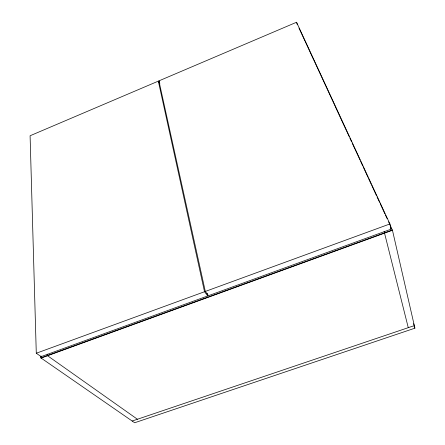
<?xml version="1.0" encoding="UTF-8"?>
<svg xmlns="http://www.w3.org/2000/svg" width="445" height="445" viewBox="0 0 445 445"><rect width="100%" height="100%" fill="white"/><g stroke="black" fill="none" stroke-linecap="round" stroke-linejoin="round"><path stroke-width="0.67" d="M159.905 83.927L158.32 81.135L30.088 135.758L36.284 353.241L41.151 356.623L207.743 295.953L207.142 293.249M158.915 80.879L296.554 22.25L389.909 223.957L391.116 229.169L208.521 295.669L205.312 291.442L158.915 80.879L159.549 81.997M36.284 353.241L204.528 291.731L207.743 295.953M205.312 291.442L389.909 223.957M40.901 357.908L392.395 230.015L414.912 328.182L134.663 422.75L40.901 357.908L40.857 356.523M132.171 421.026L414.328 325.618L413.488 323.71M137.422 419.246L47.326 355.572L47.27 354.181M304.803 40.69L298.979 28.091M305.02 41.062L313.247 58.951M313.464 59.33L335.602 107.195M335.669 107.445L346.154 130.112M346.377 130.496L349.292 136.799M349.876 138.056L351.622 141.838M352.201 143.095L354.598 148.38M354.826 148.763L360.066 160.1M360.65 161.363L362.753 166.013M363.27 167.031L367.993 177.349M368.571 178.606L371.197 184.274M371.72 185.292L376.437 195.611M377.021 196.868L379.579 202.303M380.164 203.56L384.88 213.873M385.465 215.13L387.156 218.673M388.613 221.827L392.451 230.249L41.118 358.064L41.051 355.978M390.538 227.907L391.116 229.169M384.135 231.545L408.265 327.665M414.078 326.268L414.912 328.182M296.554 22.25L297.327 24.798M158.32 81.135L204.528 291.731"/></g></svg>
